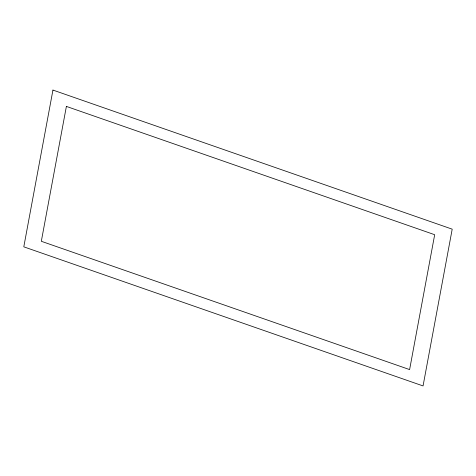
<?xml version="1.0" encoding="UTF-8"?>
<svg xmlns="http://www.w3.org/2000/svg" width="476" height="476" viewBox="0 0 476 476"><rect width="100%" height="100%" fill="white"/><g stroke="black" fill="none" stroke-linecap="round" stroke-linejoin="round"><path stroke-width="0.71" d="M52.943 90.071L23.8 246.836L423.057 385.929L452.2 229.164L52.943 90.071M66.39 106.41L41.317 241.29L409.61 369.59L434.683 234.71L66.39 106.41"/></g></svg>
